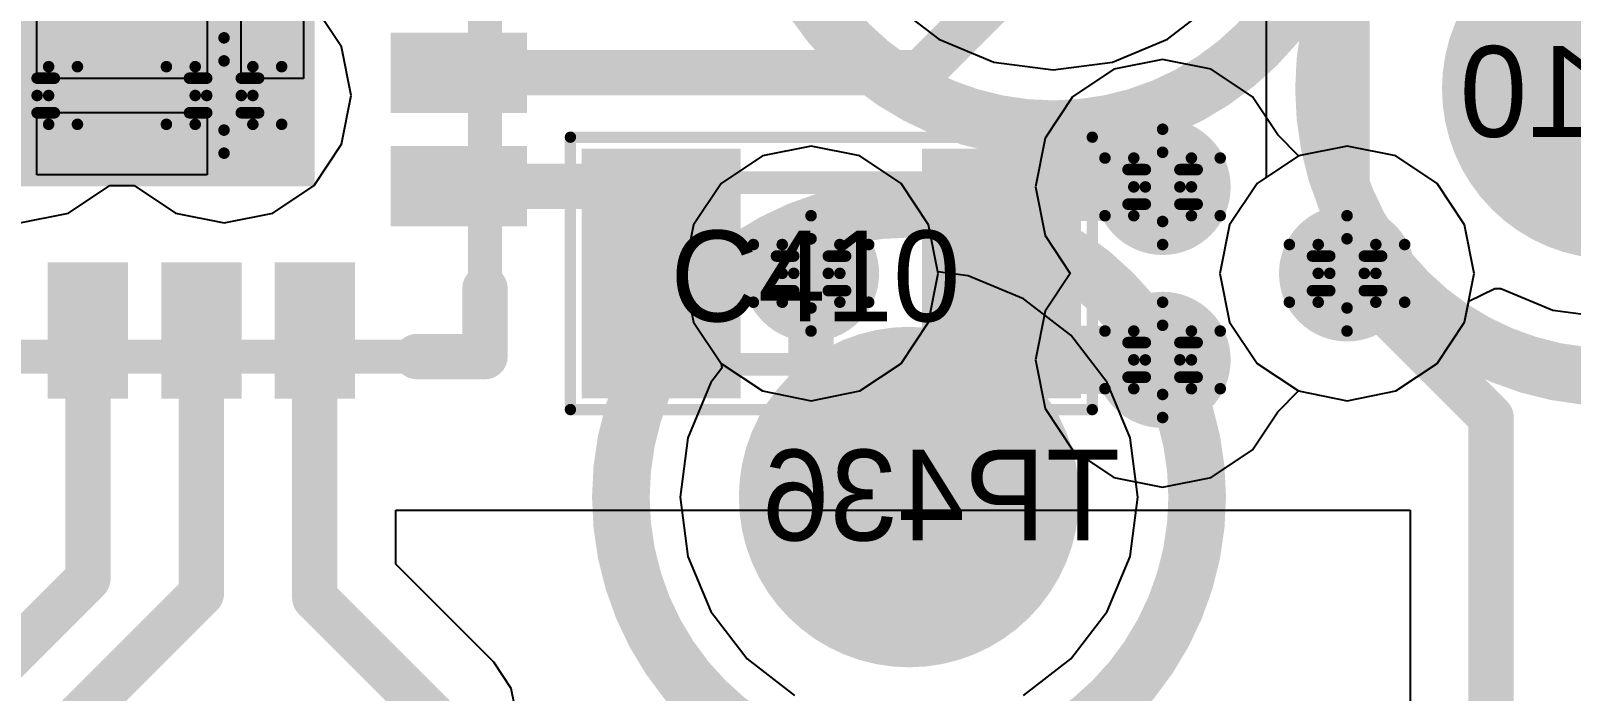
# Model space of a CAD drawing. Header units: millimetres. Extents: x 5 to 399, y 5 to 287.
# Drawn here: x 207.87 to 214.66, y 139.9 to 142.81 of the extents above; entities that cross this region are included whole.
import ezdxf

# ---------------------------------------------------------------- set-up
doc = ezdxf.new("R2010")
doc.units = ezdxf.units.MM
for name, color, linetype in [('BottomLayer', 5, 'Continuous'), ('BottomOverlay', 54, 'Continuous'), ('BottomPaste', 16, 'Continuous'), ('BottomSolder', 6, 'Continuous'), ('DrillDrawing', 1, 'Continuous'), ('DrillGuide', 244, 'Continuous'), ('Mechanical13', 56, 'Continuous'), ('MidLayer1', 16, 'Continuous'), ('MidLayer2', 76, 'Continuous'), ('MultiLayer', 9, 'Continuous'), ('TopLayer', 1, 'Continuous'), ('TopOverlay', 2, 'Continuous'), ('TopPaste', 8, 'Continuous'), ('TopSolder', 216, 'Continuous'), ('ViaHoleLayer', 16, 'Continuous')]:
    doc.layers.add(name, color=color, linetype=linetype)

# ---------------------------------------------------------------- blocks, each defined once
blk = doc.blocks.new('TMC_QFN32_0_5_5_0X5_0_15')
at = {"layer": 'Mechanical13', "const_width": 0.1499997}
for points in [[(-2.50000262, 2.50000262), (-2.50000262, -2.49999754)], [(-2.50000262, -2.49999754), (2.49999754, -2.49999754)]]:
    blk.add_lwpolyline(points, dxfattribs=at)
at = {"layer": 'Mechanical13', "const_width": 0.07499858}
blk.add_lwpolyline([(-2.53750318, -2.49999754, 1), (-2.46250206, -2.49999754, 1)], format="xyb", close=True, dxfattribs=at)
blk.add_lwpolyline([(-2.53750318, -2.49999754, 1), (-2.46250206, -2.49999754, 1)], format="xyb", close=True, dxfattribs=at)
at = {"layer": 'TopLayer'}
for points in [[(-1.70000168, 1.70000168), (-1.70000168, -1.6999966), (1.6999966, 1.70000168), (1.6999966, -1.6999966)], [(-2.63500108, -0.8769985), (-2.13500208, -0.8769985), (-2.63500108, -0.6229985), (-2.13500208, -0.6229985)], [(-2.63500108, -1.3769975), (-2.13500208, -1.3769975), (-2.63500108, -1.1229975), (-2.13500208, -1.1229975)], [(-2.63500108, -1.8769965), (-2.13500208, -1.8769965), (-2.63500108, -1.6229965), (-2.13500208, -1.6229965)], [(-1.87700158, -2.134997), (-1.87700158, -2.634996), (-1.62300158, -2.134997), (-1.62300158, -2.634996)], [(-1.37700258, -2.134997), (-1.37700258, -2.634996), (-1.12300258, -2.134997), (-1.12300258, -2.634996)]]:
    blk.add_solid(points, dxfattribs=at)
at = {"layer": 'TopOverlay', "const_width": 0.1999996}
for points in [[(-2.50000262, -2.19999814), (-2.50000262, -2.49999754)], [(-2.50000262, -2.49999754), (-2.20000322, -2.49999754)]]:
    blk.add_lwpolyline(points, dxfattribs=at)
at = {"layer": 'TopOverlay', "const_width": 0.0999998}
for points in [[(-2.55000252, -2.19999814, 1), (-2.45000272, -2.19999814, 1)], [(-2.55000252, -2.49999754, 1), (-2.45000272, -2.49999754, 1)], [(-2.55000252, -2.49999754, 1), (-2.45000272, -2.49999754, 1)], [(-2.25000312, -2.49999754, 1), (-2.15000332, -2.49999754, 1)]]:
    blk.add_lwpolyline(points, format="xyb", close=True, dxfattribs=at)
at = {"layer": 'TopPaste'}
for p, q in [((-1.69999914, -0.52500022), (-1.42500096, -0.5249976799999999)), ((-1.6999966, -1.2750038), (-1.69999914, -0.52500022)), ((-1.42500096, -0.5249976799999999), (-1.42500096, -1.27500126)), ((-1.27500126, -1.2750038), (-1.2750038, -0.52500276)), ((-1.2750038, -0.52500276), (-0.52500022, -0.52500276)), ((-1.42500096, -1.27500126), (-1.6999966, -1.2750038)), ((-0.52500022, -1.27500126), (-1.27500126, -1.2750038)), ((-1.27500126, -1.69999914), (-1.2750038, -1.42500096)), ((-1.2750038, -1.42500096), (-0.52500022, -1.42500096)), ((-0.5249976799999999, -1.6999966), (-1.27500126, -1.69999914))]:
    blk.add_line(p, q, dxfattribs=at)
for points in [[(-2.63500108, -0.8769985), (-2.13500208, -0.8769985), (-2.63500108, -0.6229985), (-2.13500208, -0.6229985)], [(-2.63500108, -1.3769975), (-2.13500208, -1.3769975), (-2.63500108, -1.1229975), (-2.13500208, -1.1229975)], [(-2.63500108, -1.8769965), (-2.13500208, -1.8769965), (-2.63500108, -1.6229965), (-2.13500208, -1.6229965)], [(-1.87700158, -2.134997), (-1.87700158, -2.634996), (-1.62300158, -2.134997), (-1.62300158, -2.634996)], [(-1.37700258, -2.134997), (-1.37700258, -2.634996), (-1.12300258, -2.134997), (-1.12300258, -2.634996)]]:
    blk.add_solid(points, dxfattribs=at)
at = {"layer": 'TopSolder'}
for points in [[(-1.75000158, 1.75000158), (-1.75000158, -1.7499965), (1.7499965, 1.75000158), (1.7499965, -1.7499965)], [(-2.68500098, -0.9269984), (-2.08500218, -0.9269984), (-2.68500098, -0.5729985999999999), (-2.08500218, -0.5729985999999999)], [(-2.68500098, -1.4269974), (-2.08500218, -1.4269974), (-2.68500098, -1.0729976), (-2.08500218, -1.0729976)], [(-2.68500098, -1.9269964), (-2.08500218, -1.9269964), (-2.68500098, -1.5729966), (-2.08500218, -1.5729966)], [(-1.92700148, -2.0849971), (-1.92700148, -2.6849959), (-1.57300168, -2.0849971), (-1.57300168, -2.6849959)], [(-1.42700248, -2.0849971), (-1.42700248, -2.6849959), (-1.07300268, -2.0849971), (-1.07300268, -2.6849959)]]:
    blk.add_solid(points, dxfattribs=at)
blk = doc.blocks.new('TP1_5MM_B_37')
at = {"layer": 'BottomLayer', "const_width": 0.7499985}
blk.add_lwpolyline([(-0.37499798, 0, 1), (0.37499798, 0, 1)], format="xyb", close=True, dxfattribs=at)
at = {"layer": 'BottomOverlay'}
for points, const_width in [([(1.27, 0, 1), (-1.27, 0, 1)], 0.254), ([(-1.3335, 0, 1), (-1.2065, 0, 1)], 0.127), ([(1.2065, 0, 1), (1.3335, 0, 1)], 0.127)]:
    blk.add_lwpolyline(points, format="xyb", close=True, dxfattribs=dict(at, const_width=const_width))
at = {"layer": 'BottomPaste', "const_width": 0.7499985}
blk.add_lwpolyline([(-0.37499798, 0, 1), (0.37499798, 0, 1)], format="xyb", close=True, dxfattribs=at)
at = {"layer": 'BottomSolder', "const_width": 0.7499985}
blk.add_lwpolyline([(-0.37499798, 0, 1), (0.37499798, 0, 1)], format="xyb", close=True, dxfattribs=at)
blk = doc.blocks.new('TP1_5MM_B_139')
at = {"layer": 'BottomLayer', "const_width": 0.7499985}
blk.add_lwpolyline([(-0.37499798, 0, 1), (0.37499798, 0, 1)], format="xyb", close=True, dxfattribs=at)
at = {"layer": 'BottomOverlay'}
for points, const_width in [([(1.27, 0, 1), (-1.27, 0, 1)], 0.254), ([(-1.3335, 0, 1), (-1.2065, 0, 1)], 0.127), ([(1.2065, 0, 1), (1.3335, 0, 1)], 0.127)]:
    blk.add_lwpolyline(points, format="xyb", close=True, dxfattribs=dict(at, const_width=const_width))
at = {"layer": 'BottomPaste', "const_width": 0.7499985}
blk.add_lwpolyline([(-0.37499798, 0, 1), (0.37499798, 0, 1)], format="xyb", close=True, dxfattribs=at)
at = {"layer": 'BottomSolder', "const_width": 0.7499985}
blk.add_lwpolyline([(-0.37499798, 0, 1), (0.37499798, 0, 1)], format="xyb", close=True, dxfattribs=at)
blk = doc.blocks.new('TP1_5MM_B_142')
at = {"layer": 'BottomLayer', "const_width": 0.7499985}
blk.add_lwpolyline([(-0.37499798, 0, 1), (0.37499798, 0, 1)], format="xyb", close=True, dxfattribs=at)
at = {"layer": 'BottomOverlay'}
for points, const_width in [([(1.27, 0, 1), (-1.27, 0, 1)], 0.254), ([(-1.3335, 0, 1), (-1.2065, 0, 1)], 0.127), ([(1.2065, 0, 1), (1.3335, 0, 1)], 0.127)]:
    blk.add_lwpolyline(points, format="xyb", close=True, dxfattribs=dict(at, const_width=const_width))
at = {"layer": 'BottomPaste', "const_width": 0.7499985}
blk.add_lwpolyline([(-0.37499798, 0, 1), (0.37499798, 0, 1)], format="xyb", close=True, dxfattribs=at)
at = {"layer": 'BottomSolder', "const_width": 0.7499985}
blk.add_lwpolyline([(-0.37499798, 0, 1), (0.37499798, 0, 1)], format="xyb", close=True, dxfattribs=at)
blk = doc.blocks.new('0603_C_273')
at = {"layer": 'Mechanical13', "const_width": 0.0999998}
for points in [[(0.8249996199999998, 0.4001287399999999), (-0.77499972, 0.4001287399999999)], [(-0.77499972, 0.4001287399999999), (-0.77499972, -0.39982902)], [(0.8249996199999998, 0.4001287399999999), (0.8249996199999998, -0.39982902)], [(0.8249996199999998, -0.39982902), (-0.77499972, -0.39982902)]]:
    blk.add_lwpolyline(points, dxfattribs=at)
at = {"layer": 'Mechanical13', "const_width": 0.0499999}
for points in [[(-0.7999984, 0.4001287399999999, 1), (-0.75000104, 0.4001287399999999, 1)], [(-0.7999984, 0.4001287399999999, 1), (-0.75000104, 0.4001287399999999, 1)], [(0.8000009399999999, 0.4001287399999999, 1), (0.8499983, 0.4001287399999999, 1)], [(0.8000009399999999, 0.4001287399999999, 1), (0.8499983, 0.4001287399999999, 1)], [(-0.7999984, -0.39982902, 1), (-0.75000104, -0.39982902, 1)], [(-0.7999984, -0.39982902, 1), (-0.75000104, -0.39982902, 1)], [(0.8000009399999999, -0.39982902, 1), (0.8499983, -0.39982902, 1)], [(0.8000009399999999, -0.39982902, 1), (0.8499983, -0.39982902, 1)]]:
    blk.add_lwpolyline(points, format="xyb", close=True, dxfattribs=at)
at = {"layer": 'TopLayer'}
for points in [[(-0.4500016399999999, -0.49999646), (-0.4500016399999999, 0.50000154), (-1.05000044, -0.49999646), (-1.05000044, 0.50000154)], [(0.4500016399999999, 0.49999646), (0.4500016399999999, -0.50000154), (1.05000044, 0.49999646), (1.05000044, -0.50000154)]]:
    blk.add_solid(points, dxfattribs=at)
at = {"layer": 'TopOverlay', "const_width": 0.0499999}
for points in [[(-1.15000024, 0.5999987999999999), (-1.15000024, -0.5999987999999999)], [(1.15000024, 0.5999987999999999), (-1.15000024, 0.5999987999999999)], [(1.15000024, 0.5999987999999999), (1.15000024, -0.5999987999999999)], [(1.15000024, -0.5999987999999999), (-1.15000024, -0.5999987999999999)]]:
    blk.add_lwpolyline(points, dxfattribs=at)
at = {"layer": 'TopOverlay', "const_width": 0.02499868}
for points in [[(-1.16249958, 0.5999987999999999, 1), (-1.1375009, 0.5999987999999999, 1)], [(-1.16249958, 0.5999987999999999, 1), (-1.1375009, 0.5999987999999999, 1)], [(1.1375009, 0.5999987999999999, 1), (1.16249958, 0.5999987999999999, 1)], [(1.1375009, 0.5999987999999999, 1), (1.16249958, 0.5999987999999999, 1)], [(-1.16249958, -0.5999987999999999, 1), (-1.1375009, -0.5999987999999999, 1)], [(-1.16249958, -0.5999987999999999, 1), (-1.1375009, -0.5999987999999999, 1)], [(1.1375009, -0.5999987999999999, 1), (1.16249958, -0.5999987999999999, 1)], [(1.1375009, -0.5999987999999999, 1), (1.16249958, -0.5999987999999999, 1)]]:
    blk.add_lwpolyline(points, format="xyb", close=True, dxfattribs=at)
at = {"layer": 'TopPaste'}
for points in [[(-0.4500016399999999, -0.49999646), (-0.4500016399999999, 0.50000154), (-1.05000044, -0.49999646), (-1.05000044, 0.50000154)], [(0.4500016399999999, 0.49999646), (0.4500016399999999, -0.50000154), (1.05000044, 0.49999646), (1.05000044, -0.50000154)]]:
    blk.add_solid(points, dxfattribs=at)
at = {"layer": 'TopSolder'}
for points in [[(-0.40000174, -0.54999636), (-0.40000174, 0.55000144), (-1.10000034, -0.54999636), (-1.10000034, 0.55000144)], [(0.40000174, 0.54999636), (0.40000174, -0.55000144), (1.10000034, 0.54999636), (1.10000034, -0.55000144)]]:
    blk.add_solid(points, dxfattribs=at)

msp = doc.modelspace()

# ---------------------------------------------------------------- linework, layer by layer
at = {"layer": 'BottomLayer'}
for p, q in [((213.31834146, 143.01703426), (213.31834146, 142.16323104)), ((211.66659216, 142.93198998), (211.8754843, 142.77170074)), ((212.88411322, 142.77170074), (213.09300536, 142.93198998)), ((211.8754843, 142.77170074), (212.11874772, 142.67093894)), ((212.6408498, 142.67093894), (212.88411322, 142.77170074)), ((212.11874772, 142.67093894), (212.37979876, 142.6365702)), ((212.37979876, 142.6365702), (212.6408498, 142.67093894)), ((211.31299876, 142.30097016), (211.09839924, 142.25828292)), ((211.52759828, 142.25828292), (211.31299876, 142.30097016)), ((211.09839924, 142.25828292), (210.91647174, 142.1367236)), ((211.70952578, 142.1367236), (211.52759828, 142.25828292)), ((213.31834146, 142.16323104), (213.27867174, 142.1367236)), ((210.91647174, 142.1367236), (210.79491242, 141.9547961)), ((211.8310851, 141.9547961), (211.70952578, 142.1367236)), ((213.27867174, 142.1367236), (213.15711242, 141.9547961)), ((210.79491242, 141.9547961), (210.75222518, 141.74019658)), ((211.87249218, 141.7466304), (211.8310851, 141.9547961)), ((213.15711242, 141.9547961), (213.11442518, 141.74019658)), ((212.0058498, 141.72907392), (211.87249218, 141.7466304)), ((210.75222518, 141.74019658), (210.79491242, 141.52559706)), ((212.24911068, 141.62831212), (212.0058498, 141.72907392)), ((213.11442518, 141.74019658), (213.15711242, 141.52559706)), ((212.45800536, 141.46802288), (212.24911068, 141.62831212)), ((214.1932851, 141.52559706), (214.21155278, 141.61743076)), ((214.21155278, 141.61743076), (214.3263811, 141.67322948)), ((214.3263811, 141.67322948), (214.3523145, 141.67410324)), ((214.3523145, 141.67410324), (214.58254772, 141.57873894)), ((214.58254772, 141.57873894), (214.84359876, 141.5443702)), ((210.79491242, 141.52559706), (210.9164692, 141.3436721)), ((213.15711242, 141.52559706), (213.27867174, 141.34366956)), ((214.07172578, 141.34366956), (214.1932851, 141.52559706)), ((212.6182946, 141.2591282), (212.45800536, 141.46802288)), ((210.9164692, 141.3436721), (210.91995916, 141.3225393)), ((213.27867174, 141.34366956), (213.46059924, 141.22211024)), ((213.88979828, 141.22211024), (214.07172578, 141.34366956)), ((210.91995916, 141.3225393), (210.87130292, 141.2591282)), ((210.87130292, 141.2591282), (210.77054112, 141.01586732)), ((212.7190564, 141.01586732), (212.6182946, 141.2591282)), ((213.46059924, 141.22211024), (213.67519876, 141.179423)), ((213.67519876, 141.179423), (213.88979828, 141.22211024)), ((210.77054112, 141.01586732), (210.73617238, 140.75481628)), ((212.75342514, 140.75481628), (212.7190564, 141.01586732)), ((210.73617238, 140.75481628), (210.77054112, 140.49376524)), ((212.7190564, 140.49376524), (212.75342514, 140.75481628)), ((210.77054112, 140.49376524), (210.87130292, 140.25050436)), ((212.6182946, 140.25050436), (212.7190564, 140.49376524)), ((210.87130292, 140.25050436), (211.03159216, 140.04160968)), ((212.45800536, 140.04160968), (212.6182946, 140.25050436)), ((211.03159216, 140.04160968), (211.24048684, 139.88132044)), ((212.24911068, 139.88132044), (212.45800536, 140.04160968))]:
    msp.add_line(p, q, dxfattribs=at)
at = {"layer": 'BottomLayer', "const_width": 0.1999996}
for points in [[(213.67519876, 141.74019658), (213.67519876, 144.30559658)], [(211.31299876, 141.18661628), (211.31299876, 141.74019658)], [(211.31299876, 141.18661628), (211.74479876, 140.75481628)]]:
    msp.add_lwpolyline(points, dxfattribs=at)
at = {"layer": 'BottomLayer'}
for points, const_width in [([(212.71239906, 142.12119658, 1), (213.01239846, 142.12119658, 1)], 0.2999994), ([(211.16299906, 141.74019658, 1), (211.46299846, 141.74019658, 1)], 0.2999994), ([(213.52519906, 141.74019658, 1), (213.82519846, 141.74019658, 1)], 0.2999994), ([(211.26299886, 141.74019658, 1), (211.36299866, 141.74019658, 1)], 0.0999998), ([(213.62519886, 141.74019658, 1), (213.72519866, 141.74019658, 1)], 0.0999998), ([(212.71239906, 141.35919658, 1), (213.01239846, 141.35919658, 1)], 0.2999994), ([(211.26299886, 141.18661628, 1), (211.36299866, 141.18661628, 1)], 0.0999998), ([(211.26299886, 141.18661628, 1), (211.36299866, 141.18661628, 1)], 0.0999998), ([(211.69479886, 140.75481628, 1), (211.79479866, 140.75481628, 1)], 0.0999998)]:
    msp.add_lwpolyline(points, format="xyb", close=True, dxfattribs=dict(at, const_width=const_width))
at = {"layer": 'DrillDrawing', "const_width": 0.0508}
for points in [[(207.8260004, 142.77780182), (207.9530004, 142.65080182)], [(208.5989986, 142.65080182), (208.7259986, 142.77780182)], [(208.7259986, 142.77780182), (208.8529986, 142.65080182)], [(207.8260004, 142.67620182), (207.9022004, 142.60000182)], [(208.6497986, 142.60000182), (208.7259986, 142.67620182)], [(208.7259986, 142.67620182), (208.8021986, 142.60000182)], [(207.9530004, 142.65080182), (208.0800004, 142.65080182)], [(207.9530004, 142.52380182), (208.0800004, 142.65080182)], [(208.4719986, 142.65080182), (208.5989986, 142.52380182)], [(208.4719986, 142.65080182), (208.5989986, 142.65080182)], [(208.8529986, 142.65080182), (208.9799986, 142.65080182)], [(208.8529986, 142.52380182), (208.9799986, 142.65080182)], [(207.9022004, 142.60000182), (207.9784004, 142.60000182)], [(207.9022004, 142.52380182), (207.9784004, 142.60000182)], [(208.5735986, 142.60000182), (208.6497986, 142.52380182)], [(208.5735986, 142.60000182), (208.6497986, 142.60000182)], [(208.8021986, 142.60000182), (208.8783986, 142.60000182)], [(208.8021986, 142.52380182), (208.8783986, 142.60000182)], [(207.9022004, 142.52380182), (207.9784004, 142.44760182)], [(207.9530004, 142.52380182), (208.0800004, 142.39680182)], [(208.4719986, 142.39680182), (208.5989986, 142.52380182)], [(208.5735986, 142.44760182), (208.6497986, 142.52380182)], [(208.8021986, 142.52380182), (208.8783986, 142.44760182)], [(208.8529986, 142.52380182), (208.9799986, 142.39680182)], [(207.8260004, 142.37140182), (207.9022004, 142.44760182)], [(207.9022004, 142.44760182), (207.9784004, 142.44760182)], [(208.5735986, 142.44760182), (208.6497986, 142.44760182)], [(208.6497986, 142.44760182), (208.7259986, 142.37140182)], [(208.7259986, 142.37140182), (208.8021986, 142.44760182)], [(208.8021986, 142.44760182), (208.8783986, 142.44760182)], [(207.8260004, 142.26980182), (207.9530004, 142.39680182)], [(207.9530004, 142.39680182), (208.0800004, 142.39680182)], [(208.4719986, 142.39680182), (208.5989986, 142.39680182)], [(208.5989986, 142.39680182), (208.7259986, 142.26980182)], [(208.7259986, 142.26980182), (208.8529986, 142.39680182)], [(208.8529986, 142.39680182), (208.9799986, 142.39680182)], [(212.73539876, 142.24819658), (212.86239876, 142.37519658)], [(212.86239876, 142.37519658), (212.98939876, 142.24819658)], [(212.78619876, 142.19739658), (212.86239876, 142.27359658)], [(212.86239876, 142.27359658), (212.93859876, 142.19739658)], [(212.60839876, 142.24819658), (212.73539876, 142.12119658)], [(212.60839876, 142.24819658), (212.73539876, 142.24819658)], [(212.70999876, 142.19739658), (212.78619876, 142.12119658)], [(212.70999876, 142.19739658), (212.78619876, 142.19739658)], [(212.93859876, 142.19739658), (213.01479876, 142.19739658)], [(212.93859876, 142.12119658), (213.01479876, 142.19739658)], [(212.98939876, 142.24819658), (213.11639876, 142.24819658)], [(212.98939876, 142.12119658), (213.11639876, 142.24819658)], [(212.60839876, 141.99419658), (212.73539876, 142.12119658)], [(212.70999876, 142.04499658), (212.78619876, 142.12119658)], [(212.93859876, 142.12119658), (213.01479876, 142.04499658)], [(212.98939876, 142.12119658), (213.11639876, 141.99419658)], [(211.18599876, 141.86719658), (211.31299876, 141.99419658)], [(211.31299876, 141.99419658), (211.43999876, 141.86719658)], [(212.60839876, 141.99419658), (212.73539876, 141.99419658)], [(212.70999876, 142.04499658), (212.78619876, 142.04499658)], [(212.73539876, 141.99419658), (212.86239876, 141.86719658)], [(212.78619876, 142.04499658), (212.86239876, 141.96879658)], [(212.86239876, 141.96879658), (212.93859876, 142.04499658)], [(212.86239876, 141.86719658), (212.98939876, 141.99419658)], [(212.93859876, 142.04499658), (213.01479876, 142.04499658)], [(212.98939876, 141.99419658), (213.11639876, 141.99419658)], [(213.54819876, 141.86719658), (213.67519876, 141.99419658)], [(213.67519876, 141.99419658), (213.80219876, 141.86719658)], [(211.05899876, 141.86719658), (211.18599876, 141.74019658)], [(211.05899876, 141.86719658), (211.18599876, 141.86719658)], [(211.23679876, 141.81639658), (211.31299876, 141.89259658)], [(211.31299876, 141.89259658), (211.38919876, 141.81639658)], [(211.43999876, 141.86719658), (211.56699876, 141.86719658)], [(211.43999876, 141.74019658), (211.56699876, 141.86719658)], [(213.42119876, 141.86719658), (213.54819876, 141.74019658)], [(213.42119876, 141.86719658), (213.54819876, 141.86719658)], [(213.59899876, 141.81639658), (213.67519876, 141.89259658)], [(213.67519876, 141.89259658), (213.75139876, 141.81639658)], [(213.80219876, 141.86719658), (213.92919876, 141.86719658)], [(213.80219876, 141.74019658), (213.92919876, 141.86719658)], [(211.16059876, 141.81639658), (211.23679876, 141.74019658)], [(211.16059876, 141.81639658), (211.23679876, 141.81639658)], [(211.38919876, 141.81639658), (211.46539876, 141.81639658)], [(211.38919876, 141.74019658), (211.46539876, 141.81639658)], [(213.52279876, 141.81639658), (213.59899876, 141.74019658)], [(213.52279876, 141.81639658), (213.59899876, 141.81639658)], [(213.75139876, 141.81639658), (213.82759876, 141.81639658)], [(213.75139876, 141.74019658), (213.82759876, 141.81639658)], [(211.05899876, 141.61319658), (211.18599876, 141.74019658)], [(211.16059876, 141.66399658), (211.23679876, 141.74019658)], [(211.38919876, 141.74019658), (211.46539876, 141.66399658)], [(211.43999876, 141.74019658), (211.56699876, 141.61319658)], [(213.42119876, 141.61319658), (213.54819876, 141.74019658)], [(213.52279876, 141.66399658), (213.59899876, 141.74019658)], [(213.75139876, 141.74019658), (213.82759876, 141.66399658)], [(213.80219876, 141.74019658), (213.92919876, 141.61319658)], [(211.16059876, 141.66399658), (211.23679876, 141.66399658)], [(211.23679876, 141.66399658), (211.31299876, 141.58779658)], [(211.31299876, 141.58779658), (211.38919876, 141.66399658)], [(211.38919876, 141.66399658), (211.46539876, 141.66399658)], [(213.52279876, 141.66399658), (213.59899876, 141.66399658)], [(213.59899876, 141.66399658), (213.67519876, 141.58779658)], [(213.67519876, 141.58779658), (213.75139876, 141.66399658)], [(213.75139876, 141.66399658), (213.82759876, 141.66399658)], [(211.05899876, 141.61319658), (211.18599876, 141.61319658)], [(211.18599876, 141.61319658), (211.31299876, 141.48619658)], [(211.31299876, 141.48619658), (211.43999876, 141.61319658)], [(211.43999876, 141.61319658), (211.56699876, 141.61319658)], [(212.73539876, 141.48619658), (212.86239876, 141.61319658)], [(212.86239876, 141.61319658), (212.98939876, 141.48619658)], [(213.42119876, 141.61319658), (213.54819876, 141.61319658)], [(213.54819876, 141.61319658), (213.67519876, 141.48619658)], [(213.67519876, 141.48619658), (213.80219876, 141.61319658)], [(213.80219876, 141.61319658), (213.92919876, 141.61319658)], [(212.60839876, 141.48619658), (212.73539876, 141.35919658)], [(212.60839876, 141.48619658), (212.73539876, 141.48619658)], [(212.78619876, 141.43539658), (212.86239876, 141.51159658)], [(212.86239876, 141.51159658), (212.93859876, 141.43539658)], [(212.98939876, 141.48619658), (213.11639876, 141.48619658)], [(212.98939876, 141.35919658), (213.11639876, 141.48619658)], [(212.70999876, 141.43539658), (212.78619876, 141.35919658)], [(212.70999876, 141.43539658), (212.78619876, 141.43539658)], [(212.93859876, 141.43539658), (213.01479876, 141.43539658)], [(212.93859876, 141.35919658), (213.01479876, 141.43539658)], [(212.60839876, 141.23219658), (212.73539876, 141.35919658)], [(212.70999876, 141.28299658), (212.78619876, 141.35919658)], [(212.93859876, 141.35919658), (213.01479876, 141.28299658)], [(212.98939876, 141.35919658), (213.11639876, 141.23219658)], [(212.70999876, 141.28299658), (212.78619876, 141.28299658)], [(212.78619876, 141.28299658), (212.86239876, 141.20679658)], [(212.86239876, 141.20679658), (212.93859876, 141.28299658)], [(212.93859876, 141.28299658), (213.01479876, 141.28299658)], [(212.60839876, 141.23219658), (212.73539876, 141.23219658)], [(212.73539876, 141.23219658), (212.86239876, 141.10519658)], [(212.86239876, 141.10519658), (212.98939876, 141.23219658)], [(212.98939876, 141.23219658), (213.11639876, 141.23219658)]]:
    msp.add_lwpolyline(points, dxfattribs=at)
at = {"layer": 'DrillDrawing', "const_width": 0.0254}
for points in [[(208.7132986, 142.77780182, 1), (208.7386986, 142.77780182, 1)], [(208.7132986, 142.77780182, 1), (208.7386986, 142.77780182, 1)], [(208.7132986, 142.67620182, 1), (208.7386986, 142.67620182, 1)], [(208.7132986, 142.67620182, 1), (208.7386986, 142.67620182, 1)], [(207.9403004, 142.65080182, 1), (207.9657004, 142.65080182, 1)], [(207.9403004, 142.65080182, 1), (207.9657004, 142.65080182, 1)], [(208.0673004, 142.65080182, 1), (208.0927004, 142.65080182, 1)], [(208.0673004, 142.65080182, 1), (208.0927004, 142.65080182, 1)], [(208.4592986, 142.65080182, 1), (208.4846986, 142.65080182, 1)], [(208.4592986, 142.65080182, 1), (208.4846986, 142.65080182, 1)], [(208.5862986, 142.65080182, 1), (208.6116986, 142.65080182, 1)], [(208.5862986, 142.65080182, 1), (208.6116986, 142.65080182, 1)], [(208.8402986, 142.65080182, 1), (208.8656986, 142.65080182, 1)], [(208.8402986, 142.65080182, 1), (208.8656986, 142.65080182, 1)], [(208.9672986, 142.65080182, 1), (208.9926986, 142.65080182, 1)], [(208.9672986, 142.65080182, 1), (208.9926986, 142.65080182, 1)], [(207.8895004, 142.60000182, 1), (207.9149004, 142.60000182, 1)], [(207.8895004, 142.60000182, 1), (207.9149004, 142.60000182, 1)], [(207.9657004, 142.60000182, 1), (207.9911004, 142.60000182, 1)], [(207.9657004, 142.60000182, 1), (207.9911004, 142.60000182, 1)], [(208.5608986, 142.60000182, 1), (208.5862986, 142.60000182, 1)], [(208.5608986, 142.60000182, 1), (208.5862986, 142.60000182, 1)], [(208.6370986, 142.60000182, 1), (208.6624986, 142.60000182, 1)], [(208.6370986, 142.60000182, 1), (208.6624986, 142.60000182, 1)], [(208.7894986, 142.60000182, 1), (208.8148986, 142.60000182, 1)], [(208.7894986, 142.60000182, 1), (208.8148986, 142.60000182, 1)], [(208.8656986, 142.60000182, 1), (208.8910986, 142.60000182, 1)], [(208.8656986, 142.60000182, 1), (208.8910986, 142.60000182, 1)], [(207.8895004, 142.52380182, 1), (207.9149004, 142.52380182, 1)], [(207.8895004, 142.52380182, 1), (207.9149004, 142.52380182, 1)], [(207.9403004, 142.52380182, 1), (207.9657004, 142.52380182, 1)], [(207.9403004, 142.52380182, 1), (207.9657004, 142.52380182, 1)], [(208.5862986, 142.52380182, 1), (208.6116986, 142.52380182, 1)], [(208.5862986, 142.52380182, 1), (208.6116986, 142.52380182, 1)], [(208.6370986, 142.52380182, 1), (208.6624986, 142.52380182, 1)], [(208.6370986, 142.52380182, 1), (208.6624986, 142.52380182, 1)], [(208.7894986, 142.52380182, 1), (208.8148986, 142.52380182, 1)], [(208.7894986, 142.52380182, 1), (208.8148986, 142.52380182, 1)], [(208.8402986, 142.52380182, 1), (208.8656986, 142.52380182, 1)], [(208.8402986, 142.52380182, 1), (208.8656986, 142.52380182, 1)], [(207.8895004, 142.44760182, 1), (207.9149004, 142.44760182, 1)], [(207.8895004, 142.44760182, 1), (207.9149004, 142.44760182, 1)], [(207.9657004, 142.44760182, 1), (207.9911004, 142.44760182, 1)], [(207.9657004, 142.44760182, 1), (207.9911004, 142.44760182, 1)], [(208.5608986, 142.44760182, 1), (208.5862986, 142.44760182, 1)], [(208.5608986, 142.44760182, 1), (208.5862986, 142.44760182, 1)], [(208.6370986, 142.44760182, 1), (208.6624986, 142.44760182, 1)], [(208.6370986, 142.44760182, 1), (208.6624986, 142.44760182, 1)], [(208.7894986, 142.44760182, 1), (208.8148986, 142.44760182, 1)], [(208.7894986, 142.44760182, 1), (208.8148986, 142.44760182, 1)], [(208.8656986, 142.44760182, 1), (208.8910986, 142.44760182, 1)], [(208.8656986, 142.44760182, 1), (208.8910986, 142.44760182, 1)], [(207.9403004, 142.39680182, 1), (207.9657004, 142.39680182, 1)], [(207.9403004, 142.39680182, 1), (207.9657004, 142.39680182, 1)], [(208.0673004, 142.39680182, 1), (208.0927004, 142.39680182, 1)], [(208.0673004, 142.39680182, 1), (208.0927004, 142.39680182, 1)], [(208.4592986, 142.39680182, 1), (208.4846986, 142.39680182, 1)], [(208.4592986, 142.39680182, 1), (208.4846986, 142.39680182, 1)], [(208.5862986, 142.39680182, 1), (208.6116986, 142.39680182, 1)], [(208.5862986, 142.39680182, 1), (208.6116986, 142.39680182, 1)], [(208.7132986, 142.37140182, 1), (208.7386986, 142.37140182, 1)], [(208.7132986, 142.37140182, 1), (208.7386986, 142.37140182, 1)], [(208.8402986, 142.39680182, 1), (208.8656986, 142.39680182, 1)], [(208.8402986, 142.39680182, 1), (208.8656986, 142.39680182, 1)], [(208.9672986, 142.39680182, 1), (208.9926986, 142.39680182, 1)], [(208.9672986, 142.39680182, 1), (208.9926986, 142.39680182, 1)], [(212.84969876, 142.37519658, 1), (212.87509876, 142.37519658, 1)], [(212.84969876, 142.37519658, 1), (212.87509876, 142.37519658, 1)], [(208.7132986, 142.26980182, 1), (208.7386986, 142.26980182, 1)], [(208.7132986, 142.26980182, 1), (208.7386986, 142.26980182, 1)], [(212.84969876, 142.27359658, 1), (212.87509876, 142.27359658, 1)], [(212.84969876, 142.27359658, 1), (212.87509876, 142.27359658, 1)], [(212.59569876, 142.24819658, 1), (212.62109876, 142.24819658, 1)], [(212.59569876, 142.24819658, 1), (212.62109876, 142.24819658, 1)], [(212.69729876, 142.19739658, 1), (212.72269876, 142.19739658, 1)], [(212.69729876, 142.19739658, 1), (212.72269876, 142.19739658, 1)], [(212.72269876, 142.24819658, 1), (212.74809876, 142.24819658, 1)], [(212.72269876, 142.24819658, 1), (212.74809876, 142.24819658, 1)], [(212.77349876, 142.19739658, 1), (212.79889876, 142.19739658, 1)], [(212.77349876, 142.19739658, 1), (212.79889876, 142.19739658, 1)], [(212.92589876, 142.19739658, 1), (212.95129876, 142.19739658, 1)], [(212.92589876, 142.19739658, 1), (212.95129876, 142.19739658, 1)], [(212.97669876, 142.24819658, 1), (213.00209876, 142.24819658, 1)], [(212.97669876, 142.24819658, 1), (213.00209876, 142.24819658, 1)], [(213.00209876, 142.19739658, 1), (213.02749876, 142.19739658, 1)], [(213.00209876, 142.19739658, 1), (213.02749876, 142.19739658, 1)], [(213.10369876, 142.24819658, 1), (213.12909876, 142.24819658, 1)], [(213.10369876, 142.24819658, 1), (213.12909876, 142.24819658, 1)], [(212.72269876, 142.12119658, 1), (212.74809876, 142.12119658, 1)], [(212.72269876, 142.12119658, 1), (212.74809876, 142.12119658, 1)], [(212.77349876, 142.12119658, 1), (212.79889876, 142.12119658, 1)], [(212.77349876, 142.12119658, 1), (212.79889876, 142.12119658, 1)], [(212.92589876, 142.12119658, 1), (212.95129876, 142.12119658, 1)], [(212.92589876, 142.12119658, 1), (212.95129876, 142.12119658, 1)], [(212.97669876, 142.12119658, 1), (213.00209876, 142.12119658, 1)], [(212.97669876, 142.12119658, 1), (213.00209876, 142.12119658, 1)], [(211.30029876, 141.99419658, 1), (211.32569876, 141.99419658, 1)], [(211.30029876, 141.99419658, 1), (211.32569876, 141.99419658, 1)], [(212.59569876, 141.99419658, 1), (212.62109876, 141.99419658, 1)], [(212.59569876, 141.99419658, 1), (212.62109876, 141.99419658, 1)], [(212.69729876, 142.04499658, 1), (212.72269876, 142.04499658, 1)], [(212.69729876, 142.04499658, 1), (212.72269876, 142.04499658, 1)], [(212.72269876, 141.99419658, 1), (212.74809876, 141.99419658, 1)], [(212.72269876, 141.99419658, 1), (212.74809876, 141.99419658, 1)], [(212.77349876, 142.04499658, 1), (212.79889876, 142.04499658, 1)], [(212.77349876, 142.04499658, 1), (212.79889876, 142.04499658, 1)], [(212.92589876, 142.04499658, 1), (212.95129876, 142.04499658, 1)], [(212.92589876, 142.04499658, 1), (212.95129876, 142.04499658, 1)], [(212.97669876, 141.99419658, 1), (213.00209876, 141.99419658, 1)], [(212.97669876, 141.99419658, 1), (213.00209876, 141.99419658, 1)], [(213.00209876, 142.04499658, 1), (213.02749876, 142.04499658, 1)], [(213.00209876, 142.04499658, 1), (213.02749876, 142.04499658, 1)], [(213.10369876, 141.99419658, 1), (213.12909876, 141.99419658, 1)], [(213.10369876, 141.99419658, 1), (213.12909876, 141.99419658, 1)], [(213.66249876, 141.99419658, 1), (213.68789876, 141.99419658, 1)], [(213.66249876, 141.99419658, 1), (213.68789876, 141.99419658, 1)], [(212.84969876, 141.96879658, 1), (212.87509876, 141.96879658, 1)], [(212.84969876, 141.96879658, 1), (212.87509876, 141.96879658, 1)], [(211.04629876, 141.86719658, 1), (211.07169876, 141.86719658, 1)], [(211.04629876, 141.86719658, 1), (211.07169876, 141.86719658, 1)], [(211.17329876, 141.86719658, 1), (211.19869876, 141.86719658, 1)], [(211.17329876, 141.86719658, 1), (211.19869876, 141.86719658, 1)], [(211.30029876, 141.89259658, 1), (211.32569876, 141.89259658, 1)], [(211.30029876, 141.89259658, 1), (211.32569876, 141.89259658, 1)], [(211.42729876, 141.86719658, 1), (211.45269876, 141.86719658, 1)], [(211.42729876, 141.86719658, 1), (211.45269876, 141.86719658, 1)], [(211.55429876, 141.86719658, 1), (211.57969876, 141.86719658, 1)], [(211.55429876, 141.86719658, 1), (211.57969876, 141.86719658, 1)], [(212.84969876, 141.86719658, 1), (212.87509876, 141.86719658, 1)], [(212.84969876, 141.86719658, 1), (212.87509876, 141.86719658, 1)], [(213.40849876, 141.86719658, 1), (213.43389876, 141.86719658, 1)], [(213.40849876, 141.86719658, 1), (213.43389876, 141.86719658, 1)], [(213.53549876, 141.86719658, 1), (213.56089876, 141.86719658, 1)], [(213.53549876, 141.86719658, 1), (213.56089876, 141.86719658, 1)], [(213.66249876, 141.89259658, 1), (213.68789876, 141.89259658, 1)], [(213.66249876, 141.89259658, 1), (213.68789876, 141.89259658, 1)], [(213.78949876, 141.86719658, 1), (213.81489876, 141.86719658, 1)], [(213.78949876, 141.86719658, 1), (213.81489876, 141.86719658, 1)], [(213.91649876, 141.86719658, 1), (213.94189876, 141.86719658, 1)], [(213.91649876, 141.86719658, 1), (213.94189876, 141.86719658, 1)], [(211.14789876, 141.81639658, 1), (211.17329876, 141.81639658, 1)], [(211.14789876, 141.81639658, 1), (211.17329876, 141.81639658, 1)], [(211.22409876, 141.81639658, 1), (211.24949876, 141.81639658, 1)], [(211.22409876, 141.81639658, 1), (211.24949876, 141.81639658, 1)], [(211.37649876, 141.81639658, 1), (211.40189876, 141.81639658, 1)], [(211.37649876, 141.81639658, 1), (211.40189876, 141.81639658, 1)], [(211.45269876, 141.81639658, 1), (211.47809876, 141.81639658, 1)], [(211.45269876, 141.81639658, 1), (211.47809876, 141.81639658, 1)], [(213.51009876, 141.81639658, 1), (213.53549876, 141.81639658, 1)], [(213.51009876, 141.81639658, 1), (213.53549876, 141.81639658, 1)], [(213.58629876, 141.81639658, 1), (213.61169876, 141.81639658, 1)], [(213.58629876, 141.81639658, 1), (213.61169876, 141.81639658, 1)], [(213.73869876, 141.81639658, 1), (213.76409876, 141.81639658, 1)], [(213.73869876, 141.81639658, 1), (213.76409876, 141.81639658, 1)], [(213.81489876, 141.81639658, 1), (213.84029876, 141.81639658, 1)], [(213.81489876, 141.81639658, 1), (213.84029876, 141.81639658, 1)], [(211.17329876, 141.74019658, 1), (211.19869876, 141.74019658, 1)], [(211.17329876, 141.74019658, 1), (211.19869876, 141.74019658, 1)], [(211.22409876, 141.74019658, 1), (211.24949876, 141.74019658, 1)], [(211.22409876, 141.74019658, 1), (211.24949876, 141.74019658, 1)], [(211.37649876, 141.74019658, 1), (211.40189876, 141.74019658, 1)], [(211.37649876, 141.74019658, 1), (211.40189876, 141.74019658, 1)], [(211.42729876, 141.74019658, 1), (211.45269876, 141.74019658, 1)], [(211.42729876, 141.74019658, 1), (211.45269876, 141.74019658, 1)], [(213.53549876, 141.74019658, 1), (213.56089876, 141.74019658, 1)], [(213.53549876, 141.74019658, 1), (213.56089876, 141.74019658, 1)], [(213.58629876, 141.74019658, 1), (213.61169876, 141.74019658, 1)], [(213.58629876, 141.74019658, 1), (213.61169876, 141.74019658, 1)], [(213.73869876, 141.74019658, 1), (213.76409876, 141.74019658, 1)], [(213.73869876, 141.74019658, 1), (213.76409876, 141.74019658, 1)], [(213.78949876, 141.74019658, 1), (213.81489876, 141.74019658, 1)], [(213.78949876, 141.74019658, 1), (213.81489876, 141.74019658, 1)], [(211.14789876, 141.66399658, 1), (211.17329876, 141.66399658, 1)], [(211.14789876, 141.66399658, 1), (211.17329876, 141.66399658, 1)], [(211.22409876, 141.66399658, 1), (211.24949876, 141.66399658, 1)], [(211.22409876, 141.66399658, 1), (211.24949876, 141.66399658, 1)], [(211.37649876, 141.66399658, 1), (211.40189876, 141.66399658, 1)], [(211.37649876, 141.66399658, 1), (211.40189876, 141.66399658, 1)], [(211.45269876, 141.66399658, 1), (211.47809876, 141.66399658, 1)], [(211.45269876, 141.66399658, 1), (211.47809876, 141.66399658, 1)], [(213.51009876, 141.66399658, 1), (213.53549876, 141.66399658, 1)], [(213.51009876, 141.66399658, 1), (213.53549876, 141.66399658, 1)], [(213.58629876, 141.66399658, 1), (213.61169876, 141.66399658, 1)], [(213.58629876, 141.66399658, 1), (213.61169876, 141.66399658, 1)], [(213.73869876, 141.66399658, 1), (213.76409876, 141.66399658, 1)], [(213.73869876, 141.66399658, 1), (213.76409876, 141.66399658, 1)], [(213.81489876, 141.66399658, 1), (213.84029876, 141.66399658, 1)], [(213.81489876, 141.66399658, 1), (213.84029876, 141.66399658, 1)], [(211.04629876, 141.61319658, 1), (211.07169876, 141.61319658, 1)], [(211.04629876, 141.61319658, 1), (211.07169876, 141.61319658, 1)], [(211.17329876, 141.61319658, 1), (211.19869876, 141.61319658, 1)], [(211.17329876, 141.61319658, 1), (211.19869876, 141.61319658, 1)], [(211.30029876, 141.58779658, 1), (211.32569876, 141.58779658, 1)], [(211.30029876, 141.58779658, 1), (211.32569876, 141.58779658, 1)], [(211.42729876, 141.61319658, 1), (211.45269876, 141.61319658, 1)], [(211.42729876, 141.61319658, 1), (211.45269876, 141.61319658, 1)], [(211.55429876, 141.61319658, 1), (211.57969876, 141.61319658, 1)], [(211.55429876, 141.61319658, 1), (211.57969876, 141.61319658, 1)], [(212.84969876, 141.61319658, 1), (212.87509876, 141.61319658, 1)], [(212.84969876, 141.61319658, 1), (212.87509876, 141.61319658, 1)], [(213.40849876, 141.61319658, 1), (213.43389876, 141.61319658, 1)], [(213.40849876, 141.61319658, 1), (213.43389876, 141.61319658, 1)], [(213.53549876, 141.61319658, 1), (213.56089876, 141.61319658, 1)], [(213.53549876, 141.61319658, 1), (213.56089876, 141.61319658, 1)], [(213.66249876, 141.58779658, 1), (213.68789876, 141.58779658, 1)], [(213.66249876, 141.58779658, 1), (213.68789876, 141.58779658, 1)], [(213.78949876, 141.61319658, 1), (213.81489876, 141.61319658, 1)], [(213.78949876, 141.61319658, 1), (213.81489876, 141.61319658, 1)], [(213.91649876, 141.61319658, 1), (213.94189876, 141.61319658, 1)], [(213.91649876, 141.61319658, 1), (213.94189876, 141.61319658, 1)], [(211.30029876, 141.48619658, 1), (211.32569876, 141.48619658, 1)], [(211.30029876, 141.48619658, 1), (211.32569876, 141.48619658, 1)], [(212.59569876, 141.48619658, 1), (212.62109876, 141.48619658, 1)], [(212.59569876, 141.48619658, 1), (212.62109876, 141.48619658, 1)], [(212.72269876, 141.48619658, 1), (212.74809876, 141.48619658, 1)], [(212.72269876, 141.48619658, 1), (212.74809876, 141.48619658, 1)], [(212.84969876, 141.51159658, 1), (212.87509876, 141.51159658, 1)], [(212.84969876, 141.51159658, 1), (212.87509876, 141.51159658, 1)], [(212.97669876, 141.48619658, 1), (213.00209876, 141.48619658, 1)], [(212.97669876, 141.48619658, 1), (213.00209876, 141.48619658, 1)], [(213.10369876, 141.48619658, 1), (213.12909876, 141.48619658, 1)], [(213.10369876, 141.48619658, 1), (213.12909876, 141.48619658, 1)], [(213.66249876, 141.48619658, 1), (213.68789876, 141.48619658, 1)], [(213.66249876, 141.48619658, 1), (213.68789876, 141.48619658, 1)], [(212.69729876, 141.43539658, 1), (212.72269876, 141.43539658, 1)], [(212.69729876, 141.43539658, 1), (212.72269876, 141.43539658, 1)], [(212.77349876, 141.43539658, 1), (212.79889876, 141.43539658, 1)], [(212.77349876, 141.43539658, 1), (212.79889876, 141.43539658, 1)], [(212.92589876, 141.43539658, 1), (212.95129876, 141.43539658, 1)], [(212.92589876, 141.43539658, 1), (212.95129876, 141.43539658, 1)], [(213.00209876, 141.43539658, 1), (213.02749876, 141.43539658, 1)], [(213.00209876, 141.43539658, 1), (213.02749876, 141.43539658, 1)], [(212.72269876, 141.35919658, 1), (212.74809876, 141.35919658, 1)], [(212.72269876, 141.35919658, 1), (212.74809876, 141.35919658, 1)], [(212.77349876, 141.35919658, 1), (212.79889876, 141.35919658, 1)], [(212.77349876, 141.35919658, 1), (212.79889876, 141.35919658, 1)], [(212.92589876, 141.35919658, 1), (212.95129876, 141.35919658, 1)], [(212.92589876, 141.35919658, 1), (212.95129876, 141.35919658, 1)], [(212.97669876, 141.35919658, 1), (213.00209876, 141.35919658, 1)], [(212.97669876, 141.35919658, 1), (213.00209876, 141.35919658, 1)], [(212.69729876, 141.28299658, 1), (212.72269876, 141.28299658, 1)], [(212.69729876, 141.28299658, 1), (212.72269876, 141.28299658, 1)], [(212.77349876, 141.28299658, 1), (212.79889876, 141.28299658, 1)], [(212.77349876, 141.28299658, 1), (212.79889876, 141.28299658, 1)], [(212.92589876, 141.28299658, 1), (212.95129876, 141.28299658, 1)], [(212.92589876, 141.28299658, 1), (212.95129876, 141.28299658, 1)], [(213.00209876, 141.28299658, 1), (213.02749876, 141.28299658, 1)], [(213.00209876, 141.28299658, 1), (213.02749876, 141.28299658, 1)], [(212.59569876, 141.23219658, 1), (212.62109876, 141.23219658, 1)], [(212.59569876, 141.23219658, 1), (212.62109876, 141.23219658, 1)], [(212.72269876, 141.23219658, 1), (212.74809876, 141.23219658, 1)], [(212.72269876, 141.23219658, 1), (212.74809876, 141.23219658, 1)], [(212.84969876, 141.20679658, 1), (212.87509876, 141.20679658, 1)], [(212.84969876, 141.20679658, 1), (212.87509876, 141.20679658, 1)], [(212.97669876, 141.23219658, 1), (213.00209876, 141.23219658, 1)], [(212.97669876, 141.23219658, 1), (213.00209876, 141.23219658, 1)], [(213.10369876, 141.23219658, 1), (213.12909876, 141.23219658, 1)], [(213.10369876, 141.23219658, 1), (213.12909876, 141.23219658, 1)], [(212.84969876, 141.10519658, 1), (212.87509876, 141.10519658, 1)], [(212.84969876, 141.10519658, 1), (212.87509876, 141.10519658, 1)]]:
    msp.add_lwpolyline(points, format="xyb", close=True, dxfattribs=at)
at = {"layer": 'DrillGuide', "const_width": 0.12499848}
for points in [[(212.79989952, 142.12119658, 1), (212.924898, 142.12119658, 1)], [(211.25049952, 141.74019658, 1), (211.375498, 141.74019658, 1)], [(213.61269952, 141.74019658, 1), (213.737698, 141.74019658, 1)], [(212.79989952, 141.35919658, 1), (212.924898, 141.35919658, 1)]]:
    msp.add_lwpolyline(points, format="xyb", close=True, dxfattribs=at)
at = {"layer": 'MidLayer1'}
for p, q in [((211.31299876, 142.30097016), (211.09839924, 142.25828292)), ((211.52759828, 142.25828292), (211.31299876, 142.30097016)), ((213.67519876, 142.30097016), (213.46059924, 142.25828292)), ((213.88979828, 142.25828292), (213.67519876, 142.30097016)), ((211.09839924, 142.25828292), (210.91647174, 142.1367236)), ((211.70952578, 142.1367236), (211.52759828, 142.25828292)), ((213.46059924, 142.25828292), (213.27867174, 142.1367236)), ((214.07172578, 142.1367236), (213.88979828, 142.25828292)), ((210.91647174, 142.1367236), (210.79491242, 141.9547961)), ((211.8310851, 141.9547961), (211.70952578, 142.1367236)), ((213.27867174, 142.1367236), (213.15711242, 141.9547961)), ((214.1932851, 141.9547961), (214.07172578, 142.1367236)), ((210.79491242, 141.9547961), (210.75222518, 141.74019658)), ((211.87377234, 141.74019658), (211.8310851, 141.9547961)), ((213.15711242, 141.9547961), (213.11442518, 141.74019658)), ((214.23597234, 141.74019658), (214.1932851, 141.9547961)), ((210.75222518, 141.74019658), (210.79491242, 141.52559706)), ((211.8310851, 141.52559706), (211.87377234, 141.74019658)), ((213.11442518, 141.74019658), (213.15711242, 141.52559706)), ((214.1932851, 141.52559706), (214.23597234, 141.74019658)), ((210.79491242, 141.52559706), (210.91647174, 141.34366956)), ((211.70952578, 141.34366956), (211.8310851, 141.52559706)), ((213.15711242, 141.52559706), (213.27867174, 141.34366956)), ((214.07172578, 141.34366956), (214.1932851, 141.52559706)), ((210.91647174, 141.34366956), (211.09839924, 141.22211024)), ((211.52759828, 141.22211024), (211.70952578, 141.34366956)), ((213.27867174, 141.34366956), (213.46059924, 141.22211024)), ((213.88979828, 141.22211024), (214.07172578, 141.34366956)), ((211.09839924, 141.22211024), (211.31299876, 141.179423)), ((211.31299876, 141.179423), (211.52759828, 141.22211024)), ((213.46059924, 141.22211024), (213.67519876, 141.179423)), ((213.67519876, 141.179423), (213.88979828, 141.22211024))]:
    msp.add_line(p, q, dxfattribs=at)
at = {"layer": 'MidLayer1', "const_width": 0.2999994}
for points in [[(212.71239906, 142.12119658, 1), (213.01239846, 142.12119658, 1)], [(211.16299906, 141.74019658, 1), (211.46299846, 141.74019658, 1)], [(213.52519906, 141.74019658, 1), (213.82519846, 141.74019658, 1)], [(212.71239906, 141.35919658, 1), (213.01239846, 141.35919658, 1)]]:
    msp.add_lwpolyline(points, format="xyb", close=True, dxfattribs=at)
at = {"layer": 'MidLayer2'}
for p, q in [((209.24408494, 142.73840134), (209.14368128, 142.88866774)), ((209.28677218, 142.52380182), (209.24408494, 142.73840134)), ((212.64779924, 142.63928292), (212.46587174, 142.5177236)), ((212.86239876, 142.68197016), (212.64779924, 142.63928292)), ((213.07699828, 142.63928292), (212.86239876, 142.68197016)), ((213.25892578, 142.5177236), (213.07699828, 142.63928292)), ((209.24408494, 142.3092023), (209.28677218, 142.52380182)), ((212.46587174, 142.5177236), (212.34431242, 142.3357961)), ((213.37046226, 142.35079734), (213.25892578, 142.5177236)), ((209.12252562, 142.1272748), (209.24408494, 142.3092023)), ((211.31299876, 142.30097016), (211.09839924, 142.25828292)), ((211.52759828, 142.25828292), (211.31299876, 142.30097016)), ((212.34431242, 142.3357961), (212.30162518, 142.12119658)), ((213.46060178, 142.25828292), (213.37046226, 142.35079734)), ((213.67519876, 142.30097016), (213.46060178, 142.25828292)), ((213.88979828, 142.25828292), (213.67519876, 142.30097016)), ((211.09839924, 142.25828292), (210.91647174, 142.1367236)), ((211.70952578, 142.1367236), (211.52759828, 142.25828292)), ((214.07172578, 142.1367236), (213.88979828, 142.25828292)), ((208.04059992, 142.00571548), (208.22252488, 142.1272748)), ((208.22252488, 142.1272748), (208.32947412, 142.1272748)), ((208.32947412, 142.1272748), (208.51139908, 142.00571548)), ((208.94059812, 142.00571548), (209.12252562, 142.1272748)), ((210.91647174, 142.1367236), (210.79491242, 141.9547961)), ((211.8310851, 141.9547961), (211.70952578, 142.1367236)), ((212.30162518, 142.12119658), (212.34431242, 141.90659706)), ((214.1932851, 141.9547961), (214.07172578, 142.1367236)), ((207.8260004, 141.96302824), (208.04059992, 142.00571548)), ((208.51139908, 142.00571548), (208.7259986, 141.96302824)), ((208.7259986, 141.96302824), (208.94059812, 142.00571548)), ((210.79491242, 141.9547961), (210.75222518, 141.74019658)), ((211.87377234, 141.74019658), (211.8310851, 141.9547961)), ((214.23597234, 141.74019658), (214.1932851, 141.9547961)), ((212.34431242, 141.90659706), (212.45549584, 141.74019658)), ((210.75222518, 141.74019658), (210.79491242, 141.52559706)), ((211.8310851, 141.52559706), (211.87377234, 141.74019658)), ((212.45549584, 141.74019658), (212.34431242, 141.5737961)), ((214.1932851, 141.52559706), (214.23597234, 141.74019658)), ((212.34431242, 141.5737961), (212.30162518, 141.35919658)), ((210.79491242, 141.52559706), (210.91647174, 141.34366956)), ((211.70952578, 141.34366956), (211.8310851, 141.52559706)), ((214.07172578, 141.34366956), (214.1932851, 141.52559706)), ((210.91647174, 141.34366956), (211.09839924, 141.22211024)), ((211.52759828, 141.22211024), (211.70952578, 141.34366956)), ((212.30162518, 141.35919658), (212.34431242, 141.14459706)), ((213.88979828, 141.22211024), (214.07172578, 141.34366956)), ((211.09839924, 141.22211024), (211.31299876, 141.179423)), ((211.31299876, 141.179423), (211.52759828, 141.22211024)), ((213.37046226, 141.12959582), (213.46060178, 141.22211024)), ((213.46060178, 141.22211024), (213.67519876, 141.179423)), ((213.67519876, 141.179423), (213.88979828, 141.22211024)), ((212.34431242, 141.14459706), (212.46587174, 140.96266956)), ((213.25892578, 140.96266956), (213.37046226, 141.12959582)), ((212.46587174, 140.96266956), (212.64779924, 140.84111024)), ((213.07699828, 140.84111024), (213.25892578, 140.96266956)), ((212.64779924, 140.84111024), (212.86239876, 140.798423)), ((212.86239876, 140.798423), (213.07699828, 140.84111024))]:
    msp.add_line(p, q, dxfattribs=at)
at = {"layer": 'MidLayer2', "const_width": 0.2999994}
for points in [[(212.71239906, 142.12119658, 1), (213.01239846, 142.12119658, 1)], [(211.16299906, 141.74019658, 1), (211.46299846, 141.74019658, 1)], [(213.52519906, 141.74019658, 1), (213.82519846, 141.74019658, 1)], [(212.71239906, 141.35919658, 1), (213.01239846, 141.35919658, 1)]]:
    msp.add_lwpolyline(points, format="xyb", close=True, dxfattribs=at)
at = {"layer": 'MultiLayer', "const_width": 0.2999994}
for points in [[(212.71239906, 142.12119658, 1), (213.01239846, 142.12119658, 1)], [(211.16299906, 141.74019658, 1), (211.46299846, 141.74019658, 1)], [(213.52519906, 141.74019658, 1), (213.82519846, 141.74019658, 1)], [(212.71239906, 141.35919658, 1), (213.01239846, 141.35919658, 1)]]:
    msp.add_lwpolyline(points, format="xyb", close=True, dxfattribs=at)
at = {"layer": 'TopLayer'}
for p, q in [((209.48285256, 140.69678998), (213.95334146, 140.69679506)), ((209.48285256, 140.45880976), (209.48285256, 140.69678998)), ((213.95334146, 140.69679506), (213.95334146, 139.14183754)), ((209.9143376, 140.02732472), (209.48285256, 140.45880976)), ((209.9916933, 139.91155152), (209.9143376, 140.02732472)), ((210.0188586, 139.77498842), (209.9916933, 139.91155152))]:
    msp.add_line(p, q, dxfattribs=at)
for points, const_width in [([(211.7970872, 142.62380162), (212.29468336, 143.12139778)], 0.1999996), ([(209.7609978, 142.62380162), (211.7970872, 142.62380162)], 0.1999996), ([(209.7609978, 142.12380262), (210.5991978, 142.12380262)], 0.1999996), ([(210.5991978, 142.12380262), (210.65259876, 142.07040166)], 0.1999996), ([(212.25280384, 142.07039658), (212.30360384, 142.12119658)], 0.2999994), ([(212.30360384, 142.12119658), (212.86239876, 142.12119658)], 0.2999994), ([(210.65259876, 141.74020166), (210.65259876, 142.07040166)], 0.1999996), ([(212.15260084, 142.07180374), (212.20199876, 142.12120166)], 0.1999996), ([(212.15260084, 141.74019658), (212.15260084, 142.07180374)], 0.1999996), ([(210.65259876, 141.74020166), (210.65260384, 141.74019658)], 0.1999996), ([(210.65260384, 141.74019658), (211.31299876, 141.74019658)], 0.1999996), ([(212.15260084, 141.48479958), (212.15260084, 141.74019658)], 0.1999996), ([(213.67519876, 141.74019658), (214.31019876, 141.10519658)], 0.1999996), ([(208.12599726, 140.39493638), (208.12599726, 141.48880008)], 0.1999996), ([(208.62599626, 140.32925198), (208.62599626, 141.48880008)], 0.1999996), ([(209.12599526, 140.31099446), (209.12599526, 141.48880008)], 0.1999996), ([(212.15260084, 141.48479958), (212.25279876, 141.38460166)], 0.1999996), ([(212.27819368, 141.40999658), (212.32899368, 141.35919658)], 0.2999994), ([(212.32899368, 141.35919658), (212.86239876, 141.35919658)], 0.2999994), ([(214.31019876, 139.14183754), (214.31019876, 141.10519658)], 0.1999996), ([(206.72199956, 138.99093868), (208.12599726, 140.39493638)], 0.1999996), ([(207.55379876, 139.25705448), (208.62599626, 140.32925198)], 0.1999996), ([(209.12599526, 140.31099446), (209.6620013, 139.77498842)], 0.1999996)]:
    msp.add_lwpolyline(points, dxfattribs=dict(at, const_width=const_width))
for points, const_width in [([(209.7109979, 142.62380162, 1), (209.8109977, 142.62380162, 1)], 0.0999998), ([(211.7470873, 142.62380162, 1), (211.8470871, 142.62380162, 1)], 0.0999998), ([(211.7470873, 142.62380162, 1), (211.8470871, 142.62380162, 1)], 0.0999998), ([(212.71239906, 142.12119658, 1), (213.01239846, 142.12119658, 1)], 0.2999994), ([(209.7109979, 142.12380262, 1), (209.8109977, 142.12380262, 1)], 0.0999998), ([(210.5491979, 142.12380262, 1), (210.6491977, 142.12380262, 1)], 0.0999998), ([(210.5491979, 142.12380262, 1), (210.6491977, 142.12380262, 1)], 0.0999998), ([(212.22860526, 142.12119658, 1), (212.37860242, 142.12119658, 1)], 0.1499997), ([(212.22860526, 142.12119658, 1), (212.37860242, 142.12119658, 1)], 0.1499997), ([(212.78740018, 142.12119658, 1), (212.93739734, 142.12119658, 1)], 0.1499997), ([(210.60259886, 142.07040166, 1), (210.70259866, 142.07040166, 1)], 0.0999998), ([(210.60259886, 142.07040166, 1), (210.70259866, 142.07040166, 1)], 0.0999998), ([(212.10260094, 142.07180374, 1), (212.20260074, 142.07180374, 1)], 0.0999998), ([(212.10260094, 142.07180374, 1), (212.20260074, 142.07180374, 1)], 0.0999998), ([(212.15199886, 142.12120166, 1), (212.25199866, 142.12120166, 1)], 0.0999998), ([(212.17780526, 142.07039658, 1), (212.32780242, 142.07039658, 1)], 0.1499997), ([(211.16299906, 141.74019658, 1), (211.46299846, 141.74019658, 1)], 0.2999994), ([(213.52519906, 141.74019658, 1), (213.82519846, 141.74019658, 1)], 0.2999994), ([(210.60259886, 141.74020166, 1), (210.70259866, 141.74020166, 1)], 0.0999998), ([(210.60259886, 141.74020166, 1), (210.70259866, 141.74020166, 1)], 0.0999998), ([(210.60260394, 141.74019658, 1), (210.70260374, 141.74019658, 1)], 0.0999998), ([(210.60260394, 141.74019658, 1), (210.70260374, 141.74019658, 1)], 0.0999998), ([(211.26299886, 141.74019658, 1), (211.36299866, 141.74019658, 1)], 0.0999998), ([(212.10260094, 141.74019658, 1), (212.20260074, 141.74019658, 1)], 0.0999998), ([(212.10260094, 141.74019658, 1), (212.20260074, 141.74019658, 1)], 0.0999998), ([(213.62519886, 141.74019658, 1), (213.72519866, 141.74019658, 1)], 0.0999998), ([(212.71239906, 141.35919658, 1), (213.01239846, 141.35919658, 1)], 0.2999994), ([(208.07599736, 141.48880008, 1), (208.17599716, 141.48880008, 1)], 0.0999998), ([(208.57599636, 141.48880008, 1), (208.67599616, 141.48880008, 1)], 0.0999998), ([(209.07599536, 141.48880008, 1), (209.17599516, 141.48880008, 1)], 0.0999998), ([(212.10260094, 141.48479958, 1), (212.20260074, 141.48479958, 1)], 0.0999998), ([(212.10260094, 141.48479958, 1), (212.20260074, 141.48479958, 1)], 0.0999998), ([(212.2031951, 141.40999658, 1), (212.35319226, 141.40999658, 1)], 0.1499997), ([(212.20279886, 141.38460166, 1), (212.30279866, 141.38460166, 1)], 0.0999998), ([(212.2539951, 141.35919658, 1), (212.40399226, 141.35919658, 1)], 0.1499997), ([(212.2539951, 141.35919658, 1), (212.40399226, 141.35919658, 1)], 0.1499997), ([(212.78740018, 141.35919658, 1), (212.93739734, 141.35919658, 1)], 0.1499997), ([(214.26019886, 141.10519658, 1), (214.36019866, 141.10519658, 1)], 0.0999998), ([(214.26019886, 141.10519658, 1), (214.36019866, 141.10519658, 1)], 0.0999998), ([(208.07599736, 140.39493638, 1), (208.17599716, 140.39493638, 1)], 0.0999998), ([(208.07599736, 140.39493638, 1), (208.17599716, 140.39493638, 1)], 0.0999998), ([(208.57599636, 140.32925198, 1), (208.67599616, 140.32925198, 1)], 0.0999998), ([(208.57599636, 140.32925198, 1), (208.67599616, 140.32925198, 1)], 0.0999998), ([(209.07599536, 140.31099446, 1), (209.17599516, 140.31099446, 1)], 0.0999998), ([(209.07599536, 140.31099446, 1), (209.17599516, 140.31099446, 1)], 0.0999998)]:
    msp.add_lwpolyline(points, format="xyb", close=True, dxfattribs=dict(at, const_width=const_width))
at = {"layer": 'ViaHoleLayer', "const_width": 0.12499848}
for points in [[(212.79989952, 142.12119658, 1), (212.924898, 142.12119658, 1)], [(211.25049952, 141.74019658, 1), (211.375498, 141.74019658, 1)], [(213.61269952, 141.74019658, 1), (213.737698, 141.74019658, 1)], [(212.79989952, 141.35919658, 1), (212.924898, 141.35919658, 1)]]:
    msp.add_lwpolyline(points, format="xyb", close=True, dxfattribs=at)

# ---------------------------------------------------------------- block references
for name, p, rotation in [('TMC_QFN32_0_5_5_0X5_0_15', (207.37599876, 143.87380166), 90), ('TP1_5MM_B_142', (212.37979876, 143.64519658), 270), ('TP1_5MM_B_139', (214.84359876, 142.55299658), 270), ('0603_C_273', (211.4025998, 141.74019912), 180), ('TP1_5MM_B_37', (211.74479876, 140.75481628), 90)]:
    msp.add_blockref(name, p, dxfattribs=dict(rotation=rotation))

# ---------------------------------------------------------------- texts
at = {"layer": 'BottomOverlay', "text_generation_flag": 2}
for s, p in [('TP410', (215.7476, 142.3416)), ('TP436', (212.6742, 140.5636))]:
    msp.add_text(s, height=0.3999992, dxfattribs=at).set_placement(p)
at = {"layer": 'TopOverlay'}
msp.add_text('C410', height=0.3999992, dxfattribs=at).set_placement((210.693, 141.5288))

doc.saveas('drawing.dxf')
